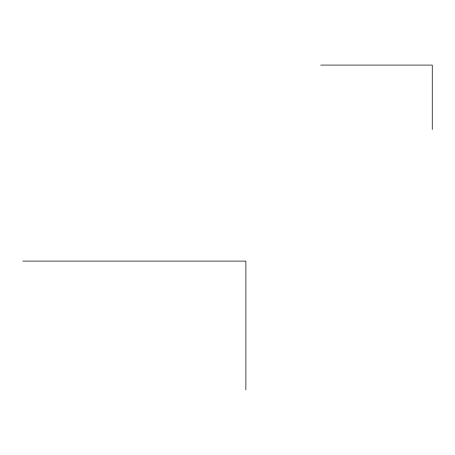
<?xml version="1.0" encoding="UTF-8"?>
<svg xmlns="http://www.w3.org/2000/svg" width="455" height="455" viewBox="0 0 455 455"><rect width="100%" height="100%" fill="white"/><g stroke="black" fill="none" stroke-linecap="round" stroke-linejoin="round"><path stroke-width="0.68" d="M320.684 65.082L432.25 65.082L432.25 129.493M22.75 261.096L245.882 261.096L245.882 389.918"/></g></svg>
